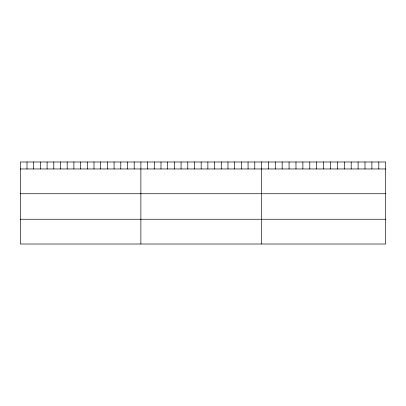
<?xml version="1.0" encoding="UTF-8"?>
<svg xmlns="http://www.w3.org/2000/svg" width="406" height="406" viewBox="0 0 406 406"><rect width="100%" height="100%" fill="white"/><g stroke="black" fill="none" stroke-linecap="round" stroke-linejoin="round"><path stroke-width="0.61" d="M385.7 168.967L385.7 244.011L20.3 244.011L20.3 161.989L385.7 161.989L385.7 168.967L20.3 168.967M20.3 193.733L385.7 193.733M20.3 219.25L385.7 219.25M378.798 161.989L378.798 168.967M371.896 161.989L371.896 168.967M364.994 161.989L364.994 168.967M358.092 161.989L358.092 168.967M351.19 161.989L351.19 168.967M344.288 161.989L344.288 168.967M337.386 161.989L337.386 168.967M330.484 161.989L330.484 168.967M323.582 161.989L323.582 168.967M316.68 161.989L316.68 168.967M309.778 161.989L309.778 168.967M302.876 161.989L302.876 168.967M295.974 161.989L295.974 168.967M289.072 161.989L289.072 168.967M282.17 161.989L282.17 168.967M275.268 161.989L275.268 168.967M268.366 161.989L268.366 168.967M261.464 161.989L261.464 244.011M254.765 161.989L254.765 168.967M248.066 161.989L248.066 168.967M241.367 161.989L241.367 168.967M234.668 161.989L234.668 168.967M227.969 161.989L227.969 168.967M221.27 161.989L221.27 168.967M214.571 161.989L214.571 168.967M207.872 161.989L207.872 168.967M201.173 161.989L201.173 168.967M194.474 161.989L194.474 168.967M187.775 161.989L187.775 168.967M181.076 161.989L181.076 168.967M174.377 161.989L174.377 168.967M167.678 161.989L167.678 168.967M160.979 161.989L160.979 168.967M154.28 161.989L154.28 168.967M147.581 161.989L147.581 168.967M140.882 161.989L140.882 244.011M134.183 161.989L134.183 168.967M127.484 161.989L127.484 168.967M120.785 161.989L120.785 168.967M114.086 161.989L114.086 168.967M107.387 161.989L107.387 168.967M100.688 161.989L100.688 168.967M93.989 161.989L93.989 168.967M87.29 161.989L87.29 168.967M80.591 161.989L80.591 168.967M73.892 161.989L73.892 168.967M67.193 161.989L67.193 168.967M60.494 161.989L60.494 168.967M53.795 161.989L53.795 168.967M47.096 161.989L47.096 168.967M40.397 161.989L40.397 168.967M33.698 161.989L33.698 168.967M26.999 161.989L26.999 168.967"/></g></svg>
